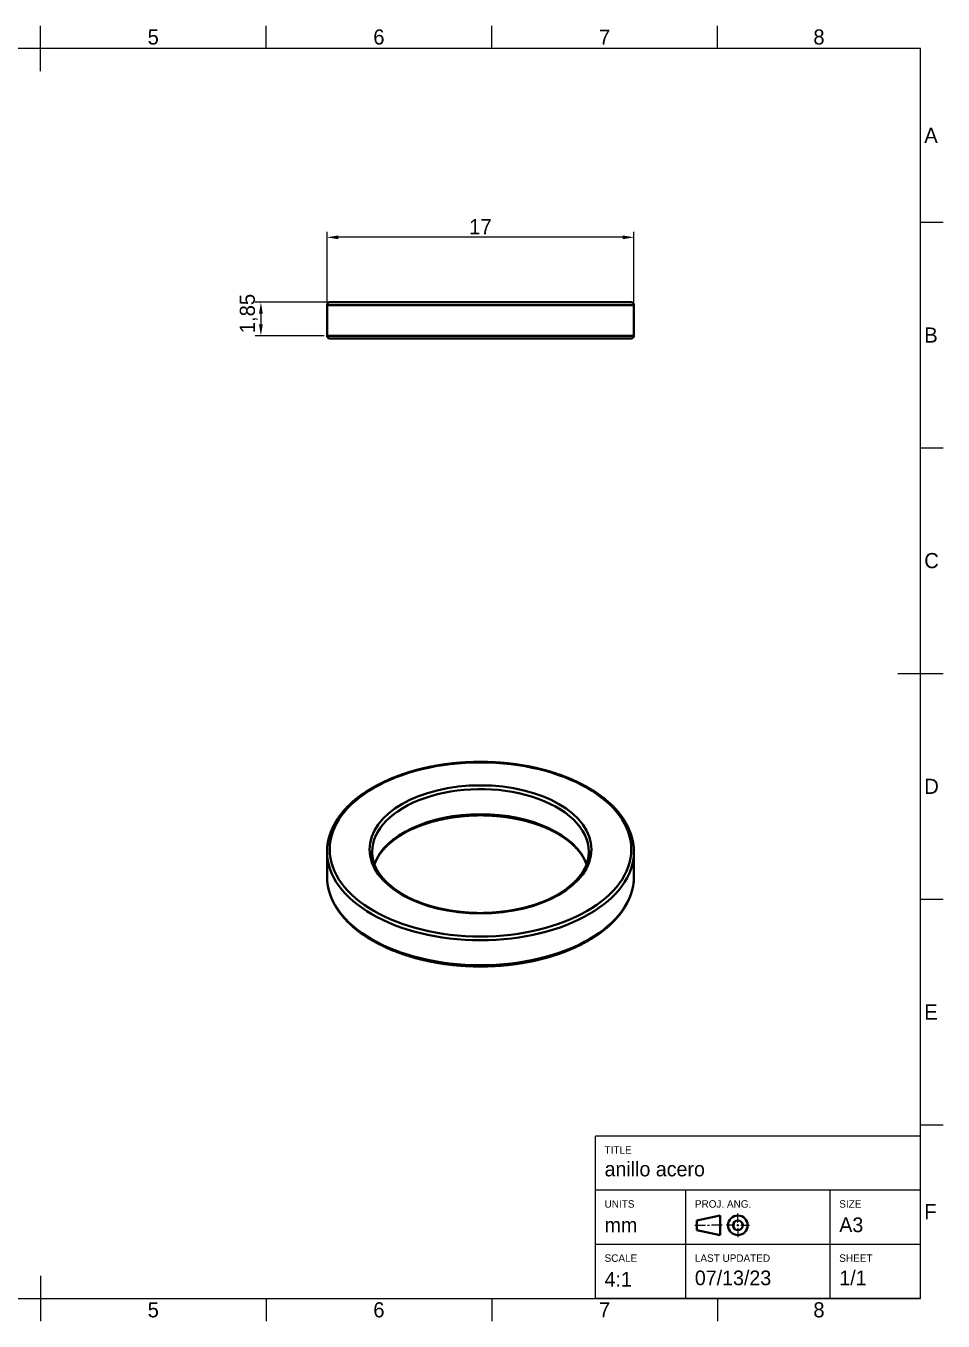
# Model space of a CAD drawing. Header units: millimetres. Extents: x 15 to 415, y 5 to 292.
# Drawn here: x 211.8 to 415, y 5 to 292 of the extents above; entities that cross this region are included whole.
import ezdxf

# ---------------------------------------------------------------- set-up
doc = ezdxf.new("R2010")
doc.units = ezdxf.units.MM
for name, color, linetype in [('Annotations', 7, 'Continuous'), ('Border', 7, 'Continuous'), ('Geometries', 7, 'Continuous')]:
    doc.layers.add(name, color=color, linetype=linetype)
doc.styles.add('Shapr0', font='txt', dxfattribs={"height": 3.3495})
doc.styles.add('Shapr1', font='txt', dxfattribs={"height": 3.3495})
doc.styles.add('Shapr3', font='txt', dxfattribs={"height": 3.3495})
doc.dimstyles.new('ISO-25', dxfattribs={"dimtxt": 2.5, "dimasz": 2.5, "dimexe": 1.25, "dimexo": 0.625, "dimtad": 1, "dimtxsty": 'Standard', "dimcen": 2.5, "dimadec": 0, "dimazin": 0, "dimtfac": 1, "dimtmove": 0, "dimatfit": 3, "dimfxl": 1, "dimarcsym": 0})

# ---------------------------------------------------------------- blocks, each defined once
blk = doc.blocks.new('*D2')
at = {"layer": 'Annotations', "color": 0, "linetype": 'Continuous', "lineweight": 15}
for p, q in [((278.5, 230.78), (278.5, 246.4)), ((344, 245.15), (281, 245.15)), ((346.5, 230.78), (346.5, 246.4))]:
    blk.add_line(p, q, dxfattribs=at)
at = {"layer": 'Annotations', "color": 0}
for points in [[(281, 245.57), (281, 244.73), (278.5, 245.15)], [(344, 244.73), (344, 245.57), (346.5, 245.15)]]:
    blk.add_solid(points, dxfattribs=at)
at = {"layer": 'Defpoints', "color": 0}
for p in [(278.5, 245.15), (278.5, 230.15), (346.5, 230.15)]:
    blk.add_point(p, dxfattribs=at)
at = {"layer": 'Annotations', "color": 0, "lineweight": 15, "insert": (312.5, 247.52), "char_height": 3.349, "attachment_point": 5, "style": 'Shapr3'}
blk.add_mtext('\\A1;17', dxfattribs=at)
blk = doc.blocks.new('*D3')
at = {"layer": 'Annotations', "color": 0, "linetype": 'Continuous', "lineweight": 15}
for p, q in [((278.48, 230.75), (262.6, 230.75)), ((263.85, 228.25), (263.85, 225.85)), ((277.88, 223.35), (262.6, 223.35))]:
    blk.add_line(p, q, dxfattribs=at)
at = {"layer": 'Annotations', "color": 0}
for points in [[(264.27, 228.25), (263.43, 228.25), (263.85, 230.75)], [(263.43, 225.85), (264.27, 225.85), (263.85, 223.35)]]:
    blk.add_solid(points, dxfattribs=at)
at = {"layer": 'Defpoints', "color": 0}
for p in [(279.1, 230.75), (263.85, 223.35), (278.5, 223.35)]:
    blk.add_point(p, dxfattribs=at)
at = {"layer": 'Annotations', "color": 0, "lineweight": 15, "insert": (261.16, 228.26), "char_height": 3.349, "attachment_point": 5, "rotation": 90, "style": 'Shapr3'}
blk.add_mtext('\\A1;1,85', dxfattribs=at)
blk = doc.blocks.new('*U6')
at = {"layer": 'Border', "linetype": 'Continuous', "lineweight": 15}
for p, q in [((410, 46), (338, 46)), ((338, 10), (338, 46)), ((410, 10), (410, 46)), ((410, 34), (338, 34)), ((358, 10), (358, 34)), ((390, 10), (390, 34)), ((369.53, 26.88), (369.53, 28.83)), ((360, 26.23), (362.38, 26.23)), ((362.82, 26.23), (363.25, 26.23)), ((366.07, 26.23), (363.68, 26.23)), ((368.88, 26.23), (366.93, 26.23)), ((369.32, 26.23), (369.75, 26.23)), ((369.53, 26.02), (369.53, 26.45)), ((370.18, 26.23), (372.13, 26.23)), ((369.53, 25.58), (369.53, 23.63)), ((410, 22), (338, 22)), ((410, 10), (338, 10))]:
    blk.add_line(p, q, dxfattribs=at)
at = {"layer": 'Border', "linetype": 'Continuous', "lineweight": 40}
for p, q in [((360.43, 27.32), (365.63, 28.4)), ((360.43, 27.32), (360.43, 25.15)), ((365.63, 28.4), (365.63, 24.07)), ((360.43, 25.15), (365.63, 24.07))]:
    blk.add_line(p, q, dxfattribs=at)
for radius in [2.17, 1.08]:
    blk.add_circle((369.53, 26.23), radius, dxfattribs=at)

msp = doc.modelspace()

# ---------------------------------------------------------------- linework, layer by layer
at = {"layer": 'Border', "linetype": 'Continuous', "lineweight": 15}
for p, q in [((215, 282), (215, 292)), ((265, 287), (265, 292)), ((315, 287), (315, 292)), ((365, 287), (365, 292)), ((410, 287), (20, 287)), ((410, 10), (410, 287)), ((410, 248.5), (415, 248.5)), ((410, 198.5), (415, 198.5)), ((405, 148.5), (415, 148.5)), ((410, 98.5), (415, 98.5)), ((410, 48.5), (415, 48.5)), ((215, 15), (215, 5)), ((20, 10), (410, 10)), ((265, 10), (265, 5)), ((315, 10), (315, 5)), ((365, 10), (365, 5))]:
    msp.add_line(p, q, dxfattribs=at)
at = {"layer": 'Geometries', "linetype": 'Continuous', "lineweight": 40}
for p, q in [((346.5, 230.15), (278.5, 230.15)), ((278.5, 223.35), (278.5, 230.15)), ((279.1, 230.75), (345.9, 230.75)), ((346.5, 223.35), (346.5, 230.15)), ((278.5, 223.35), (346.5, 223.35)), ((345.9, 222.75), (279.1, 222.75)), ((278.501, 109.199), (278.501, 109.209)), ((346.5, 109.065), (346.5, 109.081)), ((278.5, 109.026), (278.5, 103.474)), ((288.5, 108.973), (288.5, 109.014)), ((289.012, 106.25), (288.999, 106.285)), ((346.5, 103.474), (346.5, 109.026))]:
    msp.add_line(p, q, dxfattribs=at)
at = {"layer": 'Geometries', "linetype": 'Continuous', "lineweight": 40, "flags": 128}
for points in [[(328.444, 126.599), (328.371, 126.621), (328.232, 126.664), (328.093, 126.706), (327.954, 126.748), (327.814, 126.789), (327.674, 126.83), (327.533, 126.87), (327.393, 126.911), (327.251, 126.95), (327.11, 126.99), (326.968, 127.029), (326.826, 127.067), (326.684, 127.106), (326.541, 127.144), (326.398, 127.181), (326.255, 127.218), (326.112, 127.255), (325.968, 127.291), (325.824, 127.327), (325.679, 127.363), (325.535, 127.398), (325.39, 127.433), (325.245, 127.467), (325.099, 127.501), (324.953, 127.535), (324.808, 127.568), (324.661, 127.601), (324.515, 127.633), (324.368, 127.665), (324.221, 127.697), (324.074, 127.728), (323.926, 127.759), (323.779, 127.789), (323.631, 127.82), (323.482, 127.849), (323.334, 127.878), (323.185, 127.907), (323.037, 127.936), (322.887, 127.964), (322.738, 127.991), (322.589, 128.019), (322.439, 128.046), (322.289, 128.072), (322.139, 128.098), (321.988, 128.124), (321.838, 128.149), (321.687, 128.174), (321.536, 128.198), (321.385, 128.222), (321.234, 128.246), (321.082, 128.269), (320.93, 128.292), (320.779, 128.314), (320.626, 128.336), (320.474, 128.358), (320.322, 128.379), (320.169, 128.4), (320.017, 128.42), (319.864, 128.44), (319.711, 128.46), (319.558, 128.479), (319.404, 128.497), (319.251, 128.516), (319.097, 128.534), (318.943, 128.551), (318.79, 128.568), (318.635, 128.585), (318.481, 128.601), (318.327, 128.617), (318.173, 128.632), (318.018, 128.647), (317.864, 128.662), (317.709, 128.676), (317.554, 128.69), (317.399, 128.703), (317.244, 128.716), (317.089, 128.729), (316.934, 128.741), (316.778, 128.752), (316.623, 128.764), (316.467, 128.774), (316.312, 128.785), (316.156, 128.795), (316, 128.805), (315.844, 128.814), (315.688, 128.822), (315.532, 128.831), (315.376, 128.839), (315.22, 128.846), (315.064, 128.853), (314.908, 128.86), (314.752, 128.866), (314.595, 128.872), (314.439, 128.877), (314.283, 128.882), (314.126, 128.887), (313.97, 128.891), (313.813, 128.895), (313.657, 128.898), (313.5, 128.901), (313.344, 128.904), (313.187, 128.906), (313.03, 128.907), (312.874, 128.908), (312.717, 128.909), (312.56, 128.91), (312.404, 128.91), (312.247, 128.909), (312.091, 128.908), (311.934, 128.907), (311.777, 128.905), (311.621, 128.903), (311.464, 128.9), (311.308, 128.897), (311.151, 128.894), (310.995, 128.89), (310.838, 128.886), (310.682, 128.881), (310.525, 128.876), (310.369, 128.871), (310.213, 128.865), (310.056, 128.858), (309.9, 128.852), (309.744, 128.845), (309.588, 128.837), (309.432, 128.829), (309.276, 128.82), (309.12, 128.812), (308.964, 128.802), (308.809, 128.793), (308.653, 128.783), (308.497, 128.772), (308.342, 128.761), (308.186, 128.75), (308.031, 128.738), (307.876, 128.726), (307.721, 128.713), (307.566, 128.7), (307.411, 128.687), (307.256, 128.673), (307.101, 128.659), (306.947, 128.644), (306.792, 128.629), (306.638, 128.613), (306.484, 128.597), (306.329, 128.581), (306.175, 128.564), (306.022, 128.547), (305.868, 128.53), (305.714, 128.512), (305.561, 128.493), (305.408, 128.474), (305.254, 128.455), (305.101, 128.436), (304.949, 128.416), (304.796, 128.395), (304.643, 128.374), (304.491, 128.353), (304.339, 128.331), (304.187, 128.309), (304.035, 128.287), (303.883, 128.264), (303.732, 128.241), (303.581, 128.217), (303.43, 128.193), (303.279, 128.168), (303.128, 128.143), (302.977, 128.118), (302.827, 128.092), (302.677, 128.066), (302.527, 128.039), (302.377, 128.013), (302.228, 127.985), (302.079, 127.957), (301.93, 127.929), (301.781, 127.901), (301.632, 127.872), (301.484, 127.842), (301.336, 127.813), (301.188, 127.783), (301.04, 127.752), (300.893, 127.721), (300.745, 127.69), (300.599, 127.658), (300.452, 127.626), (300.305, 127.593), (300.159, 127.56), (300.013, 127.527), (299.868, 127.493), (299.722, 127.459), (299.577, 127.425), (299.432, 127.39), (299.288, 127.355), (299.143, 127.319), (298.999, 127.283), (298.856, 127.247), (298.712, 127.21), (298.569, 127.173), (298.426, 127.135), (298.284, 127.097), (298.141, 127.059), (297.999, 127.02), (297.858, 126.981), (297.716, 126.941), (297.575, 126.901), (297.435, 126.861), (297.294, 126.821), (297.154, 126.78), (297.014, 126.738), (296.875, 126.696), (296.736, 126.654), (296.597, 126.612), (296.459, 126.569), (296.321, 126.526), (296.183, 126.482), (296.045, 126.438), (295.908, 126.394), (295.772, 126.349), (295.635, 126.304), (295.499, 126.258), (295.364, 126.212), (295.228, 126.166), (295.093, 126.119), (294.959, 126.072), (294.825, 126.025), (294.691, 125.977), (294.557, 125.929), (294.424, 125.881), (294.292, 125.832), (294.159, 125.783), (294.027, 125.734), (293.896, 125.684), (293.765, 125.634), (293.634, 125.583), (293.504, 125.532), (293.374, 125.481), (293.244, 125.429), (293.115, 125.377), (292.986, 125.325), (292.858, 125.272), (292.73, 125.219), (292.603, 125.166), (292.475, 125.112), (292.349, 125.058), (292.223, 125.004), (292.097, 124.949), (291.971, 124.894), (291.847, 124.839), (291.722, 124.783), (291.598, 124.727), (291.474, 124.67), (291.351, 124.614), (291.228, 124.557), (291.106, 124.499), (290.984, 124.441), (290.863, 124.383), (290.742, 124.325), (290.622, 124.266), (290.502, 124.207), (290.382, 124.148), (290.263, 124.088), (290.144, 124.028), (290.026, 123.967), (289.909, 123.907), (289.792, 123.846), (289.675, 123.784), (289.559, 123.723), (289.443, 123.661), (289.328, 123.598), (289.213, 123.536), (289.099, 123.473), (288.985, 123.41), (288.872, 123.346), (288.759, 123.282), (288.647, 123.218), (288.535, 123.154), (288.424, 123.089), (288.313, 123.024), (288.203, 122.958), (288.093, 122.893), (287.984, 122.827), (287.875, 122.76), (287.767, 122.694), (287.659, 122.627), (287.552, 122.56), (287.446, 122.492), (287.34, 122.424), (287.234, 122.356), (287.129, 122.288), (287.025, 122.219), (286.921, 122.15), (286.818, 122.081), (286.715, 122.012), (286.612, 121.942), (286.511, 121.872), (286.41, 121.802), (286.309, 121.731), (286.209, 121.66), (286.109, 121.589), (286.011, 121.517), (285.912, 121.446), (285.814, 121.374), (285.717, 121.301), (285.621, 121.229), (285.524, 121.156), (285.429, 121.083), (285.334, 121.01), (285.24, 120.936), (285.146, 120.862), (285.053, 120.788), (284.96, 120.714), (284.868, 120.639), (284.777, 120.564), (284.686, 120.489), (284.595, 120.414), (284.506, 120.338), (284.417, 120.262), (284.328, 120.186), (284.24, 120.11), (284.153, 120.033), (284.067, 119.956), (283.98, 119.879), (283.895, 119.802), (283.81, 119.724), (283.726, 119.647), (283.642, 119.569), (283.559, 119.49), (283.477, 119.412), (283.395, 119.333), (283.314, 119.254), (283.234, 119.175), (283.154, 119.095), (283.075, 119.016), (282.996, 118.936), (282.918, 118.856), (282.841, 118.776), (282.764, 118.695), (282.688, 118.614), (282.613, 118.534), (282.538, 118.452), (282.464, 118.371), (282.39, 118.29), (282.317, 118.208), (282.245, 118.126), (282.173, 118.044), (282.103, 117.961), (282.032, 117.879), (281.963, 117.796), (281.894, 117.713), (281.825, 117.63), (281.758, 117.547), (281.691, 117.463), (281.625, 117.38), (281.559, 117.296), (281.494, 117.212), (281.43, 117.128), (281.366, 117.043), (281.303, 116.959), (281.241, 116.874), (281.179, 116.789), (281.118, 116.704), (281.058, 116.619), (280.998, 116.533), (280.939, 116.448), (280.881, 116.362), (280.824, 116.276), (280.767, 116.19), (280.71, 116.104), (280.655, 116.017), (280.6, 115.931), (280.546, 115.844), (280.493, 115.758), (280.44, 115.671), (280.388, 115.584), (280.336, 115.496), (280.286, 115.409), (280.236, 115.321), (280.186, 115.234), (280.138, 115.146), (280.09, 115.058), (280.043, 114.97), (279.996, 114.882), (279.95, 114.794), (279.905, 114.705), (279.861, 114.617), (279.817, 114.528), (279.774, 114.439), (279.732, 114.351), (279.69, 114.262), (279.649, 114.173), (279.609, 114.083), (279.57, 113.994), (279.531, 113.905), (279.493, 113.815), (279.455, 113.726), (279.419, 113.636), (279.383, 113.546), (279.348, 113.456), (279.313, 113.366), (279.279, 113.276), (279.246, 113.186), (279.214, 113.096), (279.182, 113.006), (279.151, 112.915), (279.121, 112.825), (279.091, 112.734), (279.063, 112.644), (279.034, 112.553), (279.007, 112.462), (278.98, 112.371), (278.955, 112.28), (278.929, 112.189), (278.905, 112.098), (278.881, 112.007), (278.858, 111.916), (278.836, 111.825), (278.814, 111.734), (278.793, 111.642), (278.773, 111.551), (278.753, 111.46), (278.735, 111.368), (278.717, 111.277), (278.699, 111.185), (278.683, 111.094), (278.667, 111.002), (278.652, 110.91), (278.637, 110.819), (278.624, 110.727), (278.611, 110.635), (278.598, 110.543), (278.587, 110.451), (278.576, 110.36), (278.566, 110.268), (278.556, 110.176), (278.548, 110.084), (278.54, 109.992), (278.533, 109.9), (278.526, 109.808), (278.52, 109.716), (278.515, 109.624), (278.511, 109.532), (278.507, 109.44), (278.504, 109.348), (278.502, 109.256), (278.501, 109.209)], [(346.5, 109.081), (346.499, 109.139), (346.498, 109.231), (346.496, 109.323), (346.494, 109.415), (346.49, 109.507), (346.486, 109.6), (346.481, 109.691), (346.476, 109.783), (346.469, 109.875), (346.462, 109.967), (346.454, 110.059), (346.446, 110.151), (346.437, 110.243), (346.427, 110.335), (346.416, 110.427), (346.405, 110.519), (346.393, 110.61), (346.38, 110.702), (346.367, 110.794), (346.352, 110.886), (346.337, 110.977), (346.322, 111.069), (346.305, 111.16), (346.288, 111.252), (346.27, 111.343), (346.252, 111.435), (346.233, 111.526), (346.213, 111.618), (346.192, 111.709), (346.17, 111.8), (346.148, 111.891), (346.125, 111.982), (346.102, 112.073), (346.078, 112.164), (346.052, 112.255), (346.027, 112.346), (346, 112.437), (345.973, 112.528), (345.945, 112.618), (345.917, 112.709), (345.887, 112.8), (345.857, 112.89), (345.827, 112.98), (345.795, 113.071), (345.763, 113.161), (345.73, 113.251), (345.697, 113.341), (345.662, 113.431), (345.627, 113.521), (345.591, 113.611), (345.555, 113.7), (345.518, 113.79), (345.48, 113.879), (345.442, 113.969), (345.402, 114.058), (345.362, 114.147), (345.322, 114.236), (345.28, 114.325), (345.238, 114.414), (345.195, 114.503), (345.152, 114.591), (345.108, 114.68), (345.063, 114.768), (345.017, 114.856), (344.971, 114.945), (344.924, 115.033), (344.876, 115.12), (344.828, 115.208), (344.779, 115.296), (344.729, 115.383), (344.679, 115.471), (344.627, 115.558), (344.576, 115.645), (344.523, 115.732), (344.47, 115.819), (344.416, 115.905), (344.361, 115.992), (344.306, 116.078), (344.25, 116.164), (344.193, 116.251), (344.136, 116.336), (344.078, 116.422), (344.019, 116.508), (343.96, 116.593), (343.9, 116.678), (343.839, 116.764), (343.778, 116.848), (343.716, 116.933), (343.653, 117.018), (343.59, 117.102), (343.525, 117.186), (343.461, 117.27), (343.395, 117.354), (343.329, 117.438), (343.263, 117.522), (343.195, 117.605), (343.127, 117.688), (343.058, 117.771), (342.989, 117.854), (342.919, 117.936), (342.848, 118.019), (342.777, 118.101), (342.705, 118.183), (342.632, 118.265), (342.559, 118.346), (342.485, 118.428), (342.41, 118.509), (342.335, 118.59), (342.259, 118.67), (342.183, 118.751), (342.106, 118.831), (342.028, 118.911), (341.95, 118.991), (341.871, 119.071), (341.791, 119.15), (341.711, 119.23), (341.63, 119.309), (341.548, 119.387), (341.466, 119.466), (341.383, 119.544), (341.3, 119.622), (341.216, 119.7), (341.131, 119.778), (341.046, 119.855), (340.96, 119.932), (340.874, 120.009), (340.787, 120.086), (340.699, 120.162), (340.611, 120.239), (340.522, 120.315), (340.433, 120.39), (340.343, 120.466), (340.252, 120.541), (340.161, 120.616), (340.069, 120.691), (339.976, 120.765), (339.883, 120.839), (339.79, 120.913), (339.696, 120.987), (339.601, 121.06), (339.506, 121.133), (339.41, 121.206), (339.313, 121.279), (339.216, 121.351), (339.119, 121.423), (339.02, 121.495), (338.922, 121.567), (338.822, 121.638), (338.722, 121.709), (338.622, 121.779), (338.521, 121.85), (338.42, 121.92), (338.317, 121.99), (338.215, 122.059), (338.112, 122.129), (338.008, 122.198), (337.904, 122.266), (337.799, 122.335), (337.694, 122.403), (337.588, 122.471), (337.481, 122.538), (337.374, 122.606), (337.267, 122.673), (337.159, 122.739), (337.05, 122.806), (336.941, 122.872), (336.832, 122.938), (336.722, 123.003), (336.611, 123.068), (336.5, 123.133), (336.389, 123.198), (336.277, 123.262), (336.164, 123.326), (336.051, 123.39), (335.937, 123.453), (335.823, 123.516), (335.709, 123.579), (335.594, 123.641), (335.478, 123.703), (335.362, 123.765), (335.245, 123.826), (335.128, 123.887), (335.011, 123.948), (334.893, 124.009), (334.774, 124.069), (334.656, 124.129), (334.536, 124.188), (334.416, 124.247), (334.296, 124.306), (334.175, 124.365), (334.054, 124.423), (333.932, 124.481), (333.81, 124.538), (333.688, 124.596), (333.565, 124.653), (333.441, 124.709), (333.317, 124.765), (333.193, 124.821), (333.068, 124.877), (332.943, 124.932), (332.817, 124.987), (332.691, 125.041), (332.565, 125.095), (332.438, 125.149), (332.31, 125.203), (332.183, 125.256), (332.054, 125.308), (331.926, 125.361), (331.797, 125.413), (331.667, 125.465), (331.538, 125.516), (331.407, 125.567), (331.277, 125.618), (331.146, 125.668), (331.014, 125.718), (330.882, 125.768), (330.75, 125.817), (330.618, 125.866), (330.485, 125.914), (330.351, 125.962), (330.218, 126.01), (330.084, 126.058), (329.949, 126.105), (329.814, 126.151), (329.679, 126.198), (329.544, 126.244), (329.408, 126.289), (329.272, 126.335), (329.135, 126.379), (328.998, 126.424), (328.861, 126.468), (328.723, 126.512), (328.585, 126.555), (328.444, 126.599)], [(289.012, 106.25), (289.018, 106.265), (289.045, 106.338), (289.073, 106.41), (289.102, 106.482), (289.131, 106.554), (289.162, 106.626), (289.193, 106.697), (289.224, 106.769), (289.256, 106.84), (289.289, 106.912), (289.323, 106.983), (289.357, 107.055), (289.392, 107.126), (289.428, 107.197), (289.464, 107.268), (289.501, 107.338), (289.539, 107.409), (289.577, 107.48), (289.616, 107.55), (289.656, 107.62), (289.697, 107.69), (289.738, 107.76), (289.779, 107.83), (289.822, 107.9), (289.865, 107.97), (289.909, 108.039), (289.953, 108.109), (289.998, 108.178), (290.044, 108.247), (290.09, 108.316), (290.137, 108.385), (290.185, 108.454), (290.234, 108.522), (290.283, 108.591), (290.332, 108.659), (290.383, 108.727), (290.434, 108.795), (290.485, 108.863), (290.538, 108.931), (290.591, 108.998), (290.644, 109.065), (290.699, 109.133), (290.753, 109.2), (290.809, 109.266), (290.865, 109.333), (290.922, 109.4), (290.98, 109.466), (291.038, 109.532), (291.096, 109.598), (291.156, 109.664), (291.216, 109.73), (291.276, 109.795), (291.338, 109.861), (291.4, 109.926), (291.462, 109.991), (291.525, 110.055), (291.589, 110.12), (291.653, 110.184), (291.718, 110.249), (291.784, 110.313), (291.85, 110.376), (291.917, 110.44), (291.985, 110.503), (292.053, 110.567), (292.122, 110.63), (292.191, 110.692), (292.261, 110.755), (292.331, 110.817), (292.402, 110.88), (292.474, 110.942), (292.547, 111.003), (292.619, 111.065), (292.693, 111.126), (292.767, 111.187), (292.842, 111.248), (292.917, 111.309), (292.993, 111.369), (293.069, 111.43), (293.146, 111.49), (293.224, 111.549), (293.302, 111.609), (293.381, 111.668), (293.46, 111.727), (293.54, 111.786), (293.621, 111.845), (293.702, 111.903), (293.784, 111.961), (293.866, 112.019), (293.949, 112.077), (294.032, 112.134), (294.116, 112.191), (294.2, 112.248), (294.285, 112.305), (294.371, 112.361), (294.457, 112.417), (294.543, 112.473), (294.63, 112.528), (294.718, 112.584), (294.806, 112.639), (294.895, 112.694), (294.984, 112.748), (295.074, 112.802), (295.165, 112.856), (295.255, 112.91), (295.347, 112.963), (295.439, 113.017), (295.531, 113.069), (295.624, 113.122), (295.718, 113.174), (295.812, 113.226), (295.906, 113.278), (296.001, 113.33), (296.096, 113.381), (296.192, 113.432), (296.289, 113.482), (296.386, 113.532), (296.483, 113.582), (296.581, 113.632), (296.68, 113.681), (296.778, 113.731), (296.878, 113.779), (296.978, 113.828), (297.078, 113.876), (297.179, 113.924), (297.28, 113.971), (297.382, 114.019), (297.484, 114.066), (297.586, 114.112), (297.69, 114.159), (297.793, 114.204), (297.897, 114.25), (298.001, 114.296), (298.106, 114.341), (298.212, 114.385), (298.317, 114.43), (298.423, 114.474), (298.53, 114.517), (298.637, 114.561), (298.744, 114.604), (298.852, 114.647), (298.96, 114.689), (299.069, 114.731), (299.178, 114.773), (299.288, 114.814), (299.398, 114.855), (299.508, 114.896), (299.619, 114.936), (299.73, 114.976), (299.841, 115.016), (299.953, 115.056), (300.065, 115.095), (300.178, 115.133), (300.291, 115.172), (300.404, 115.209), (300.518, 115.247), (300.632, 115.284), (300.746, 115.321), (300.861, 115.358), (300.976, 115.394), (301.092, 115.43), (301.208, 115.465), (301.324, 115.5), (301.44, 115.535), (301.557, 115.57), (301.674, 115.604), (301.792, 115.637), (301.91, 115.67), (302.028, 115.703), (302.146, 115.736), (302.265, 115.768), (302.384, 115.8), (302.504, 115.831), (302.624, 115.863), (302.744, 115.893), (302.864, 115.924), (302.985, 115.954), (303.105, 115.983), (303.227, 116.012), (303.348, 116.041), (303.47, 116.07), (303.592, 116.098), (303.714, 116.125), (303.837, 116.153), (303.96, 116.18), (304.083, 116.206), (304.206, 116.232), (304.33, 116.258), (304.454, 116.283), (304.578, 116.308), (304.702, 116.333), (304.827, 116.357), (304.951, 116.381), (305.077, 116.405), (305.202, 116.428), (305.327, 116.45), (305.453, 116.472), (305.579, 116.494), (305.705, 116.516), (305.831, 116.537), (305.958, 116.558), (306.085, 116.578), (306.212, 116.598), (306.339, 116.617), (306.466, 116.636), (306.594, 116.655), (306.721, 116.673), (306.849, 116.691), (306.977, 116.709), (307.105, 116.726), (307.234, 116.743), (307.362, 116.759), (307.491, 116.775), (307.62, 116.79), (307.749, 116.805), (307.878, 116.82), (308.007, 116.834), (308.137, 116.848), (308.266, 116.862), (308.396, 116.875), (308.526, 116.887), (308.656, 116.9), (308.786, 116.912), (308.916, 116.923), (309.046, 116.934), (309.176, 116.945), (309.307, 116.955), (309.438, 116.965), (309.568, 116.974), (309.699, 116.983), (309.83, 116.992), (309.961, 117), (310.092, 117.008), (310.223, 117.015), (310.354, 117.022), (310.485, 117.028), (310.616, 117.034), (310.748, 117.04), (310.879, 117.045), (311.01, 117.05), (311.142, 117.055), (311.273, 117.059), (311.405, 117.062), (311.537, 117.066), (311.668, 117.068), (311.8, 117.071), (311.931, 117.073), (312.063, 117.074), (312.195, 117.076), (312.326, 117.076), (312.458, 117.077), (312.59, 117.077), (312.722, 117.076), (312.853, 117.075), (312.985, 117.074), (313.117, 117.072), (313.248, 117.07), (313.38, 117.068), (313.512, 117.065), (313.643, 117.061), (313.775, 117.057), (313.906, 117.053), (314.038, 117.049), (314.169, 117.044), (314.3, 117.038), (314.432, 117.032), (314.563, 117.026), (314.694, 117.019), (314.825, 117.012), (314.956, 117.005), (315.087, 116.997), (315.218, 116.989), (315.349, 116.98), (315.48, 116.971), (315.61, 116.961), (315.741, 116.951), (315.871, 116.941), (316.001, 116.93), (316.132, 116.919), (316.262, 116.907), (316.392, 116.895), (316.522, 116.883), (316.651, 116.87), (316.781, 116.857), (316.911, 116.843), (317.04, 116.829), (317.169, 116.815), (317.298, 116.8), (317.427, 116.785), (317.556, 116.769), (317.685, 116.753), (317.813, 116.737), (317.941, 116.72), (318.07, 116.702), (318.198, 116.685), (318.325, 116.667), (318.453, 116.648), (318.58, 116.629), (318.708, 116.61), (318.835, 116.591), (318.962, 116.571), (319.088, 116.55), (319.215, 116.529), (319.341, 116.508), (319.467, 116.486), (319.593, 116.464), (319.719, 116.442), (319.844, 116.419), (319.969, 116.396), (320.094, 116.372), (320.219, 116.348), (320.343, 116.324), (320.468, 116.299), (320.592, 116.274), (320.715, 116.249), (320.839, 116.223), (320.962, 116.196), (321.085, 116.17), (321.208, 116.143), (321.331, 116.115), (321.453, 116.087), (321.575, 116.059), (321.696, 116.031), (321.818, 116.002), (321.939, 115.972), (322.06, 115.943), (322.18, 115.913), (322.3, 115.882), (322.42, 115.851), (322.54, 115.82), (322.659, 115.788), (322.778, 115.756), (322.897, 115.724), (323.015, 115.691), (323.133, 115.658), (323.251, 115.625), (323.369, 115.591), (323.486, 115.557), (323.602, 115.522), (323.719, 115.488), (323.835, 115.452), (323.936, 115.421)], [(323.936, 115.421), (323.996, 115.403), (324.112, 115.366), (324.226, 115.33), (324.341, 115.293), (324.455, 115.256), (324.569, 115.218), (324.682, 115.181), (324.795, 115.142), (324.908, 115.104), (325.02, 115.065), (325.132, 115.026), (325.244, 114.986), (325.355, 114.946), (325.466, 114.906), (325.576, 114.865), (325.686, 114.824), (325.796, 114.783), (325.905, 114.741), (326.014, 114.699), (326.122, 114.657), (326.23, 114.614), (326.338, 114.571), (326.445, 114.528), (326.551, 114.484), (326.658, 114.44), (326.763, 114.396), (326.869, 114.351), (326.974, 114.306), (327.078, 114.261), (327.182, 114.215), (327.286, 114.169), (327.389, 114.123), (327.492, 114.077), (327.594, 114.03), (327.696, 113.983), (327.797, 113.935), (327.898, 113.887), (327.999, 113.839), (328.098, 113.791), (328.198, 113.742), (328.297, 113.693), (328.395, 113.644), (328.493, 113.594), (328.591, 113.544), (328.688, 113.494), (328.785, 113.444), (328.881, 113.393), (328.976, 113.342), (329.071, 113.29), (329.166, 113.239), (329.26, 113.187), (329.354, 113.134), (329.447, 113.082), (329.539, 113.029), (329.631, 112.976), (329.723, 112.923), (329.814, 112.869), (329.904, 112.815), (329.994, 112.761), (330.084, 112.707), (330.173, 112.652), (330.261, 112.597), (330.349, 112.542), (330.436, 112.486), (330.523, 112.43), (330.609, 112.374), (330.695, 112.318), (330.78, 112.262), (330.864, 112.205), (330.948, 112.148), (331.032, 112.09), (331.114, 112.033), (331.197, 111.975), (331.279, 111.917), (331.36, 111.859), (331.44, 111.8), (331.52, 111.741), (331.6, 111.682), (331.679, 111.623), (331.757, 111.564), (331.835, 111.504), (331.912, 111.444), (331.989, 111.384), (332.065, 111.324), (332.14, 111.263), (332.215, 111.202), (332.289, 111.141), (332.363, 111.08), (332.436, 111.018), (332.508, 110.957), (332.58, 110.895), (332.651, 110.833), (332.722, 110.77), (332.792, 110.708), (332.862, 110.645), (332.93, 110.582), (332.999, 110.519), (333.066, 110.456), (333.133, 110.392), (333.2, 110.328), (333.265, 110.264), (333.331, 110.2), (333.395, 110.136), (333.459, 110.071), (333.522, 110.007), (333.585, 109.942), (333.647, 109.877), (333.708, 109.812), (333.769, 109.746), (333.829, 109.68), (333.889, 109.615), (333.948, 109.549), (334.006, 109.483), (334.064, 109.416), (334.121, 109.35), (334.177, 109.283), (334.233, 109.217), (334.288, 109.15), (334.342, 109.082), (334.396, 109.015), (334.449, 108.948), (334.501, 108.88), (334.553, 108.812), (334.604, 108.745), (334.655, 108.677), (334.705, 108.608), (334.754, 108.54), (334.802, 108.472), (334.85, 108.403), (334.897, 108.334), (334.944, 108.265), (334.99, 108.196), (335.035, 108.127), (335.08, 108.058), (335.124, 107.988), (335.167, 107.919), (335.209, 107.849), (335.251, 107.779), (335.292, 107.709), (335.333, 107.639), (335.373, 107.569), (335.412, 107.499), (335.451, 107.428), (335.489, 107.358), (335.526, 107.287), (335.562, 107.216), (335.598, 107.145), (335.633, 107.074), (335.668, 107.003), (335.701, 106.932), (335.735, 106.86), (335.767, 106.789), (335.799, 106.717), (335.83, 106.646), (335.86, 106.574), (335.89, 106.502), (335.919, 106.43), (335.947, 106.358), (335.975, 106.286), (335.988, 106.25)], [(278.501, 109.199), (278.501, 109.164), (278.5, 109.072), (278.5, 109.046)], [(346.5, 109.046), (346.5, 109.047), (346.5, 109.065)], [(288.507, 108.712), (288.506, 108.73), (288.503, 108.804), (288.501, 108.878), (288.5, 108.952), (288.5, 108.973)], [(288.999, 106.285), (288.991, 106.308), (288.965, 106.38), (288.939, 106.453), (288.915, 106.525), (288.891, 106.598), (288.868, 106.671), (288.845, 106.743), (288.823, 106.816), (288.802, 106.889), (288.782, 106.962), (288.762, 107.035), (288.743, 107.108), (288.725, 107.181), (288.707, 107.255), (288.69, 107.328), (288.674, 107.401), (288.659, 107.475), (288.644, 107.548), (288.63, 107.622), (288.617, 107.695), (288.604, 107.769), (288.592, 107.843), (288.581, 107.916), (288.571, 107.99), (288.561, 108.064), (288.552, 108.138), (288.544, 108.212), (288.536, 108.286), (288.529, 108.36), (288.523, 108.433), (288.518, 108.507), (288.513, 108.581), (288.509, 108.655), (288.507, 108.712)], [(335.988, 106.25), (335.963, 106.184), (335.935, 106.112), (335.907, 106.04), (335.878, 105.968), (335.848, 105.896), (335.817, 105.824), (335.786, 105.753), (335.753, 105.681), (335.721, 105.61), (335.687, 105.538), (335.653, 105.467), (335.618, 105.396), (335.583, 105.325), (335.547, 105.254), (335.51, 105.183), (335.472, 105.112), (335.434, 105.042), (335.395, 104.971), (335.356, 104.901), (335.316, 104.831), (335.275, 104.761), (335.233, 104.691), (335.191, 104.621), (335.148, 104.551), (335.105, 104.482), (335.06, 104.412), (335.015, 104.343), (334.97, 104.274), (334.924, 104.205), (334.877, 104.136), (334.829, 104.067), (334.781, 103.998), (334.732, 103.93), (334.683, 103.862), (334.633, 103.793), (334.582, 103.725), (334.53, 103.658), (334.478, 103.59), (334.425, 103.522), (334.372, 103.455), (334.318, 103.388), (334.263, 103.321), (334.208, 103.254), (334.152, 103.187), (334.095, 103.12), (334.038, 103.054), (333.98, 102.988), (333.921, 102.922), (333.862, 102.856), (333.802, 102.79), (333.742, 102.724), (333.681, 102.659), (333.619, 102.594), (333.557, 102.529), (333.494, 102.464), (333.43, 102.399), (333.366, 102.335), (333.301, 102.271), (333.236, 102.207), (333.17, 102.143), (333.103, 102.079), (333.036, 102.016), (332.968, 101.952), (332.899, 101.889), (332.83, 101.826), (332.76, 101.764), (332.69, 101.701), (332.619, 101.639), (332.548, 101.577), (332.475, 101.515), (332.403, 101.454), (332.329, 101.392), (332.255, 101.331), (332.181, 101.27), (332.106, 101.209), (332.03, 101.149), (331.954, 101.089), (331.877, 101.028), (331.799, 100.969), (331.721, 100.909), (331.643, 100.85), (331.564, 100.791), (331.484, 100.732), (331.403, 100.673), (331.323, 100.615), (331.241, 100.556), (331.159, 100.498), (331.077, 100.441), (330.993, 100.383), (330.91, 100.326), (330.825, 100.269), (330.741, 100.212), (330.655, 100.156), (330.569, 100.1), (330.483, 100.044), (330.396, 99.988), (330.308, 99.933), (330.22, 99.878), (330.132, 99.823), (330.043, 99.768), (329.953, 99.714), (329.863, 99.66), (329.772, 99.606), (329.681, 99.553), (329.589, 99.499), (329.497, 99.446), (329.404, 99.394), (329.311, 99.341), (329.217, 99.289), (329.123, 99.238), (329.028, 99.186), (328.932, 99.135), (328.837, 99.084), (328.74, 99.033), (328.643, 98.983), (328.546, 98.933), (328.448, 98.883), (328.35, 98.833), (328.251, 98.784), (328.152, 98.735), (328.052, 98.687), (327.952, 98.639), (327.852, 98.591), (327.751, 98.543), (327.649, 98.496), (327.547, 98.449), (327.445, 98.402), (327.342, 98.355), (327.238, 98.309), (327.134, 98.264), (327.03, 98.218), (326.925, 98.173), (326.82, 98.128), (326.715, 98.084), (326.609, 98.04), (326.502, 97.996), (326.395, 97.952), (326.288, 97.909), (326.18, 97.866), (326.072, 97.824), (325.964, 97.782), (325.855, 97.74), (325.745, 97.698), (325.636, 97.657), (325.525, 97.616), (325.415, 97.576), (325.304, 97.536), (325.193, 97.496), (325.081, 97.456), (324.969, 97.417), (324.856, 97.378), (324.743, 97.34), (324.63, 97.302), (324.517, 97.264), (324.403, 97.227), (324.288, 97.19), (324.174, 97.153), (324.059, 97.117), (323.943, 97.081), (323.827, 97.045), (323.711, 97.01), (323.595, 96.975), (323.478, 96.941), (323.361, 96.907), (323.244, 96.873), (323.126, 96.84), (323.008, 96.806), (322.889, 96.774), (322.771, 96.741), (322.652, 96.71), (322.532, 96.678), (322.413, 96.647), (322.293, 96.616), (322.172, 96.586), (322.052, 96.555), (321.931, 96.526), (321.81, 96.496), (321.689, 96.468), (321.567, 96.439), (321.445, 96.411), (321.323, 96.383), (321.2, 96.356), (321.077, 96.329), (320.954, 96.302), (320.831, 96.276), (320.708, 96.25), (320.584, 96.224), (320.46, 96.199), (320.336, 96.174), (320.211, 96.15), (320.086, 96.126), (319.961, 96.103), (319.836, 96.079), (319.711, 96.057), (319.585, 96.034), (319.459, 96.012), (319.333, 95.991), (319.207, 95.969), (319.08, 95.949), (318.954, 95.928), (318.827, 95.908), (318.7, 95.889), (318.572, 95.869), (318.445, 95.85), (318.317, 95.832), (318.189, 95.814), (318.061, 95.796), (317.933, 95.779), (317.805, 95.762), (317.676, 95.746), (317.548, 95.73), (317.419, 95.714), (317.29, 95.699), (317.161, 95.684), (317.032, 95.67), (316.902, 95.656), (316.773, 95.642), (316.643, 95.629), (316.513, 95.616), (316.384, 95.604), (316.254, 95.592), (316.123, 95.58), (315.993, 95.569), (315.863, 95.559), (315.732, 95.548), (315.602, 95.538), (315.471, 95.529), (315.341, 95.52), (315.21, 95.511), (315.079, 95.503), (314.948, 95.495), (314.817, 95.487), (314.686, 95.48), (314.555, 95.474), (314.423, 95.467), (314.292, 95.462), (314.161, 95.456), (314.029, 95.451), (313.898, 95.447), (313.766, 95.442), (313.635, 95.439), (313.503, 95.435), (313.372, 95.432), (313.24, 95.43), (313.108, 95.428), (312.977, 95.426), (312.845, 95.425), (312.713, 95.424), (312.582, 95.423), (312.45, 95.423), (312.318, 95.424), (312.186, 95.424), (312.055, 95.426), (311.923, 95.427), (311.791, 95.429), (311.66, 95.432), (311.528, 95.435), (311.397, 95.438), (311.265, 95.441), (311.134, 95.446), (311.002, 95.45), (310.871, 95.455), (310.739, 95.46), (310.608, 95.466), (310.477, 95.472), (310.346, 95.479), (310.214, 95.486), (310.083, 95.493), (309.952, 95.501), (309.821, 95.509), (309.691, 95.518), (309.56, 95.527), (309.429, 95.536), (309.299, 95.546), (309.168, 95.556), (309.038, 95.567), (308.908, 95.578), (308.777, 95.589), (308.647, 95.601), (308.518, 95.613), (308.388, 95.626), (308.258, 95.639), (308.129, 95.653), (307.999, 95.667), (307.87, 95.681), (307.741, 95.696), (307.612, 95.711), (307.483, 95.726), (307.354, 95.742), (307.226, 95.758), (307.097, 95.775), (306.969, 95.792), (306.841, 95.81), (306.713, 95.828), (306.586, 95.846), (306.458, 95.865), (306.331, 95.884), (306.204, 95.903), (306.077, 95.923), (305.95, 95.944), (305.823, 95.964), (305.697, 95.986), (305.571, 96.007), (305.445, 96.029), (305.319, 96.051), (305.194, 96.074), (305.069, 96.097), (304.944, 96.12), (304.819, 96.144), (304.694, 96.169), (304.57, 96.193), (304.446, 96.218), (304.322, 96.244), (304.198, 96.269), (304.075, 96.296), (303.952, 96.322), (303.829, 96.349), (303.706, 96.376), (303.584, 96.404), (303.462, 96.432), (303.34, 96.461), (303.219, 96.49), (303.098, 96.519), (302.977, 96.548), (302.856, 96.578), (302.736, 96.609), (302.616, 96.639), (302.496, 96.671), (302.377, 96.702), (302.258, 96.734), (302.139, 96.766), (302.02, 96.799), (301.902, 96.832), (301.784, 96.865), (301.667, 96.899), (301.55, 96.933), (301.433, 96.967), (301.316, 97.002), (301.2, 97.037), (301.084, 97.072), (300.969, 97.108), (300.854, 97.145), (300.739, 97.181), (300.624, 97.218), (300.51, 97.255), (300.397, 97.293), (300.283, 97.331), (300.17, 97.369), (300.058, 97.408), (299.946, 97.447), (299.834, 97.486), (299.722, 97.526), (299.611, 97.566), (299.501, 97.607), (299.391, 97.647), (299.281, 97.688), (299.171, 97.73), (299.062, 97.772), (298.954, 97.814), (298.845, 97.856), (298.737, 97.899), (298.63, 97.942), (298.523, 97.985), (298.417, 98.029), (298.31, 98.073), (298.205, 98.118), (298.099, 98.162), (297.995, 98.207), (297.89, 98.253), (297.786, 98.298), (297.683, 98.344), (297.58, 98.391), (297.477, 98.437), (297.375, 98.484), (297.273, 98.532), (297.172, 98.579), (297.072, 98.627), (296.971, 98.675), (296.871, 98.724), (296.772, 98.773), (296.673, 98.822), (296.575, 98.871), (296.477, 98.921), (296.38, 98.971), (296.283, 99.021), (296.186, 99.072), (296.09, 99.123), (295.995, 99.174), (295.9, 99.225), (295.806, 99.277), (295.712, 99.329), (295.618, 99.381), (295.525, 99.434), (295.433, 99.487), (295.341, 99.54), (295.25, 99.593), (295.159, 99.647), (295.069, 99.701), (294.979, 99.755), (294.889, 99.81), (294.801, 99.865), (294.713, 99.92), (294.625, 99.975), (294.538, 100.031), (294.451, 100.086), (294.365, 100.143), (294.28, 100.199), (294.195, 100.256), (294.11, 100.312), (294.027, 100.37), (293.943, 100.427), (293.861, 100.485), (293.778, 100.542), (293.697, 100.601), (293.616, 100.659), (293.535, 100.718), (293.456, 100.776), (293.376, 100.835), (293.297, 100.895), (293.219, 100.954), (293.142, 101.014), (293.065, 101.074), (292.988, 101.134), (292.912, 101.195), (292.837, 101.255), (292.763, 101.316), (292.689, 101.377), (292.615, 101.439), (292.542, 101.5), (292.47, 101.562), (292.398, 101.624), (292.327, 101.686), (292.257, 101.749), (292.187, 101.811), (292.118, 101.874), (292.049, 101.937), (291.981, 102), (291.913, 102.064), (291.847, 102.127), (291.78, 102.191), (291.715, 102.255), (291.65, 102.319), (291.586, 102.384), (291.522, 102.448), (291.459, 102.513), (291.396, 102.578), (291.334, 102.643), (291.273, 102.708), (291.213, 102.774), (291.153, 102.839), (291.093, 102.905), (291.035, 102.971), (290.977, 103.037), (290.919, 103.104), (290.862, 103.17), (290.806, 103.237), (290.751, 103.304), (290.696, 103.371), (290.642, 103.438), (290.588, 103.505), (290.535, 103.573), (290.483, 103.64), (290.431, 103.708), (290.38, 103.776), (290.33, 103.844), (290.281, 103.912), (290.232, 103.981), (290.183, 104.049), (290.136, 104.118), (290.088, 104.187), (290.042, 104.256), (289.996, 104.325), (289.951, 104.394), (289.907, 104.463), (289.863, 104.533), (289.82, 104.602), (289.778, 104.672), (289.736, 104.742), (289.695, 104.812), (289.655, 104.882), (289.615, 104.952), (289.576, 105.023), (289.538, 105.093), (289.5, 105.164), (289.463, 105.234), (289.427, 105.305), (289.391, 105.376), (289.356, 105.447), (289.322, 105.518), (289.288, 105.59), (289.256, 105.661), (289.223, 105.733), (289.192, 105.804), (289.161, 105.876), (289.131, 105.948), (289.101, 106.02), (289.073, 106.092), (289.045, 106.164), (289.017, 106.236), (289.012, 106.25)], [(336.001, 106.285), (335.991, 106.256), (335.988, 106.25)], [(336.492, 108.678), (336.488, 108.604), (336.484, 108.53), (336.479, 108.456), (336.473, 108.382), (336.466, 108.308), (336.459, 108.234), (336.451, 108.16), (336.442, 108.087), (336.432, 108.013), (336.422, 107.939), (336.411, 107.865), (336.4, 107.791), (336.387, 107.718), (336.374, 107.644), (336.36, 107.57), (336.346, 107.497), (336.33, 107.423), (336.315, 107.35), (336.298, 107.277), (336.281, 107.203), (336.262, 107.13), (336.244, 107.057), (336.224, 106.984), (336.204, 106.911), (336.183, 106.838), (336.161, 106.765), (336.139, 106.692), (336.116, 106.619), (336.092, 106.546), (336.068, 106.474), (336.043, 106.401), (336.017, 106.329), (336.001, 106.285)], [(336.499, 108.93), (336.499, 108.901), (336.497, 108.827), (336.495, 108.752), (336.492, 108.678), (336.492, 108.678)], [(336.5, 109.014), (336.5, 108.975), (336.499, 108.93)], [(278.5, 103.455), (278.5, 103.428), (278.5, 103.404)], [(278.5, 103.386), (278.501, 103.336), (278.502, 103.244), (278.504, 103.152), (278.507, 103.06), (278.511, 102.968), (278.515, 102.875), (278.52, 102.784), (278.526, 102.692), (278.533, 102.6), (278.54, 102.508), (278.548, 102.416), (278.556, 102.324), (278.566, 102.232), (278.576, 102.14), (278.587, 102.048), (278.598, 101.956), (278.611, 101.865), (278.624, 101.773), (278.637, 101.681), (278.652, 101.59), (278.667, 101.498), (278.683, 101.406), (278.699, 101.315), (278.717, 101.223), (278.735, 101.132), (278.753, 101.04), (278.773, 100.949), (278.793, 100.858), (278.814, 100.766), (278.836, 100.675), (278.858, 100.584), (278.881, 100.493), (278.905, 100.402), (278.929, 100.311), (278.954, 100.22), (278.98, 100.129), (279.007, 100.038), (279.034, 99.948), (279.062, 99.857), (279.091, 99.766), (279.121, 99.676), (279.151, 99.585), (279.182, 99.495), (279.214, 99.405), (279.246, 99.315), (279.279, 99.225), (279.313, 99.135), (279.347, 99.045), (279.382, 98.955), (279.418, 98.865), (279.455, 98.775), (279.492, 98.686), (279.53, 98.596), (279.569, 98.507), (279.609, 98.418), (279.649, 98.329), (279.69, 98.24), (279.731, 98.151), (279.773, 98.062), (279.816, 97.973), (279.86, 97.885), (279.904, 97.796), (279.949, 97.708), (279.995, 97.62), (280.042, 97.531), (280.089, 97.443), (280.137, 97.356), (280.185, 97.268), (280.235, 97.18), (280.285, 97.093), (280.335, 97.006), (280.387, 96.918), (280.439, 96.831), (280.491, 96.744), (280.545, 96.658), (280.599, 96.571), (280.654, 96.485), (280.709, 96.398), (280.765, 96.312), (280.822, 96.226), (280.88, 96.14), (280.938, 96.055), (280.997, 95.969), (281.056, 95.884), (281.117, 95.798), (281.177, 95.713), (281.239, 95.629), (281.301, 95.544), (281.364, 95.459), (281.428, 95.375), (281.492, 95.291), (281.557, 95.207), (281.623, 95.123), (281.689, 95.039), (281.756, 94.956), (281.823, 94.873), (281.892, 94.789), (281.96, 94.707), (282.03, 94.624), (282.1, 94.541), (282.171, 94.459), (282.243, 94.377), (282.315, 94.295), (282.388, 94.213), (282.461, 94.132), (282.535, 94.05), (282.61, 93.969), (282.685, 93.888), (282.761, 93.808), (282.838, 93.727), (282.915, 93.647), (282.993, 93.567), (283.072, 93.487), (283.151, 93.407), (283.231, 93.328), (283.311, 93.249), (283.392, 93.17), (283.474, 93.091), (283.556, 93.013), (283.639, 92.934), (283.723, 92.856), (283.807, 92.779), (283.892, 92.701), (283.977, 92.624), (284.063, 92.547), (284.15, 92.47), (284.237, 92.393), (284.325, 92.317), (284.413, 92.241), (284.502, 92.165), (284.592, 92.089), (284.682, 92.014), (284.773, 91.939), (284.864, 91.864), (284.956, 91.789), (285.049, 91.715), (285.142, 91.641), (285.236, 91.567), (285.33, 91.493), (285.425, 91.42), (285.52, 91.347), (285.616, 91.274), (285.713, 91.202), (285.81, 91.129), (285.908, 91.057), (286.006, 90.986), (286.105, 90.914), (286.205, 90.843), (286.305, 90.772), (286.405, 90.701), (286.506, 90.631), (286.608, 90.561), (286.71, 90.491), (286.813, 90.422), (286.916, 90.352), (287.02, 90.284), (287.125, 90.215), (287.23, 90.147), (287.335, 90.078), (287.441, 90.011), (287.548, 89.943), (287.655, 89.876), (287.762, 89.809), (287.87, 89.743), (287.979, 89.676), (288.088, 89.61), (288.198, 89.545), (288.308, 89.479), (288.419, 89.414), (288.53, 89.349), (288.642, 89.285), (288.754, 89.221), (288.867, 89.157), (288.98, 89.093), (289.094, 89.03), (289.208, 88.967), (289.323, 88.904), (289.438, 88.842), (289.554, 88.78), (289.67, 88.718), (289.786, 88.657), (289.904, 88.596), (290.021, 88.535), (290.139, 88.475), (290.258, 88.415), (290.377, 88.355), (290.496, 88.296), (290.616, 88.236), (290.737, 88.178), (290.858, 88.119), (290.979, 88.061), (291.101, 88.003), (291.223, 87.946), (291.346, 87.889), (291.469, 87.832), (291.592, 87.776), (291.716, 87.72), (291.841, 87.664), (291.966, 87.608), (292.091, 87.553), (292.217, 87.499), (292.343, 87.444), (292.47, 87.39), (292.597, 87.336), (292.724, 87.283), (292.852, 87.23), (292.981, 87.177), (293.109, 87.125), (293.238, 87.073), (293.368, 87.021), (293.498, 86.97), (293.628, 86.919), (293.759, 86.869), (293.89, 86.818), (294.021, 86.769), (294.153, 86.719), (294.286, 86.67), (294.418, 86.621), (294.551, 86.573), (294.685, 86.525), (294.819, 86.477), (294.953, 86.43), (295.087, 86.383), (295.222, 86.336), (295.358, 86.29), (295.493, 86.244), (295.629, 86.198), (295.766, 86.153), (295.902, 86.108), (296.039, 86.064), (296.177, 86.02), (296.314, 85.976), (296.453, 85.933), (296.591, 85.89), (296.73, 85.848), (296.869, 85.805), (297.008, 85.764), (297.148, 85.722), (297.288, 85.681), (297.428, 85.641), (297.569, 85.6), (297.71, 85.56), (297.852, 85.521), (297.993, 85.482), (298.135, 85.443), (298.277, 85.405), (298.42, 85.367), (298.563, 85.329), (298.706, 85.292), (298.849, 85.255), (298.993, 85.219), (299.137, 85.183), (299.281, 85.147), (299.426, 85.112), (299.571, 85.077), (299.716, 85.042), (299.861, 85.008), (300.007, 84.974), (300.153, 84.941), (300.299, 84.908), (300.445, 84.876), (300.592, 84.843), (300.739, 84.812), (300.886, 84.78), (301.034, 84.749), (301.181, 84.719), (301.329, 84.689), (301.477, 84.659), (301.626, 84.629), (301.774, 84.601), (301.923, 84.572), (302.072, 84.544), (302.221, 84.516), (302.371, 84.489), (302.52, 84.462), (302.67, 84.435), (302.82, 84.409), (302.971, 84.383), (303.121, 84.358), (303.272, 84.333), (303.423, 84.308), (303.574, 84.284), (303.725, 84.26), (303.877, 84.237), (304.028, 84.214), (304.18, 84.192), (304.332, 84.17), (304.484, 84.148), (304.637, 84.127), (304.789, 84.106), (304.942, 84.085), (305.095, 84.065), (305.248, 84.046), (305.401, 84.026), (305.554, 84.008), (305.708, 83.989), (305.861, 83.971), (306.015, 83.954), (306.169, 83.936), (306.323, 83.92), (306.477, 83.903), (306.631, 83.887), (306.785, 83.872), (306.94, 83.857), (307.094, 83.842), (307.249, 83.828), (307.404, 83.814), (307.559, 83.8), (307.714, 83.787), (307.869, 83.775), (308.024, 83.763), (308.18, 83.751), (308.335, 83.739), (308.491, 83.728), (308.646, 83.718), (308.802, 83.708), (308.958, 83.698), (309.113, 83.689), (309.269, 83.68), (309.425, 83.671), (309.581, 83.663), (309.737, 83.656), (309.893, 83.649), (310.05, 83.642), (310.206, 83.635), (310.362, 83.63), (310.519, 83.624), (310.675, 83.619), (310.831, 83.614), (310.988, 83.61), (311.144, 83.606), (311.301, 83.603), (311.457, 83.6), (311.614, 83.597), (311.771, 83.595), (311.927, 83.593), (312.084, 83.592), (312.24, 83.591), (312.397, 83.591), (312.554, 83.59), (312.71, 83.591), (312.867, 83.592), (313.023, 83.593), (313.18, 83.594), (313.337, 83.596), (313.493, 83.599), (313.65, 83.602), (313.806, 83.605), (313.963, 83.609), (314.119, 83.613), (314.276, 83.617), (314.432, 83.622), (314.588, 83.628), (314.745, 83.634), (314.901, 83.64), (315.057, 83.646), (315.213, 83.653), (315.37, 83.661), (315.526, 83.669), (315.682, 83.677), (315.837, 83.686), (315.993, 83.695), (316.149, 83.705), (316.305, 83.715), (316.46, 83.725), (316.616, 83.736), (316.771, 83.747), (316.927, 83.759), (317.082, 83.771), (317.237, 83.783), (317.392, 83.796), (317.547, 83.81), (317.702, 83.823), (317.857, 83.837), (318.011, 83.852), (318.166, 83.867), (318.32, 83.882), (318.475, 83.898), (318.629, 83.914), (318.783, 83.931), (318.937, 83.948), (319.09, 83.966), (319.244, 83.983), (319.397, 84.002), (319.551, 84.02), (319.704, 84.039), (319.857, 84.059), (320.01, 84.079), (320.163, 84.099), (320.315, 84.12), (320.468, 84.141), (320.62, 84.163), (320.772, 84.185), (320.924, 84.207), (321.075, 84.23), (321.227, 84.253), (321.378, 84.277), (321.529, 84.301), (321.68, 84.325), (321.831, 84.35), (321.982, 84.375), (322.132, 84.401), (322.282, 84.427), (322.432, 84.453), (322.582, 84.48), (322.732, 84.507), (322.881, 84.535), (323.03, 84.563), (323.179, 84.591), (323.327, 84.62), (323.476, 84.65), (323.624, 84.679), (323.772, 84.709), (323.92, 84.74), (324.067, 84.77), (324.215, 84.802), (324.362, 84.833), (324.508, 84.865), (324.655, 84.898), (324.801, 84.931), (324.947, 84.964), (325.093, 84.997), (325.238, 85.031), (325.383, 85.066), (325.528, 85.1), (325.673, 85.136), (325.817, 85.171), (325.961, 85.207), (326.105, 85.243), (326.249, 85.28), (326.392, 85.317), (326.535, 85.355), (326.678, 85.393), (326.82, 85.431), (326.962, 85.469), (327.104, 85.508), (327.245, 85.548), (327.386, 85.588), (327.527, 85.628), (327.668, 85.668), (327.808, 85.709), (327.948, 85.751), (328.087, 85.792), (328.226, 85.834), (328.365, 85.877), (328.504, 85.919), (328.642, 85.963), (328.78, 86.006), (328.917, 86.05), (329.054, 86.094), (329.191, 86.139), (329.328, 86.184), (329.464, 86.229), (329.6, 86.275), (329.735, 86.321), (329.87, 86.368), (330.005, 86.415), (330.139, 86.462), (330.273, 86.51), (330.406, 86.557), (330.54, 86.606), (330.672, 86.654), (330.805, 86.703), (330.937, 86.753), (331.068, 86.803), (331.2, 86.853), (331.331, 86.903), (331.461, 86.954), (331.591, 87.005), (331.721, 87.057), (331.85, 87.108), (331.979, 87.161), (332.107, 87.213), (332.235, 87.266), (332.363, 87.319), (332.49, 87.373), (332.617, 87.427), (332.743, 87.481), (332.869, 87.536), (332.995, 87.591), (333.12, 87.646), (333.244, 87.702), (333.368, 87.758), (333.492, 87.814), (333.615, 87.871), (333.738, 87.928), (333.861, 87.985), (333.983, 88.043), (334.104, 88.101), (334.225, 88.159), (334.346, 88.218), (334.466, 88.277), (334.585, 88.336), (334.705, 88.396), (334.823, 88.456), (334.942, 88.516), (335.059, 88.577), (335.177, 88.638), (335.294, 88.699), (335.41, 88.761), (335.526, 88.822), (335.641, 88.885), (335.756, 88.947), (335.87, 89.01), (335.984, 89.073), (336.098, 89.137), (336.21, 89.2), (336.323, 89.264), (336.435, 89.329), (336.546, 89.394), (336.657, 89.459), (336.767, 89.524), (336.877, 89.589), (336.987, 89.655), (337.095, 89.722), (337.204, 89.788), (337.311, 89.855), (337.419, 89.922), (337.525, 89.989), (337.632, 90.057), (337.737, 90.125), (337.842, 90.193), (337.947, 90.262), (338.051, 90.331), (338.154, 90.4), (338.257, 90.469), (338.36, 90.539), (338.462, 90.609), (338.563, 90.679), (338.664, 90.75), (338.764, 90.821), (338.864, 90.892), (338.963, 90.963), (339.061, 91.035), (339.159, 91.107), (339.256, 91.179), (339.353, 91.251), (339.45, 91.324), (339.545, 91.397), (339.64, 91.47), (339.735, 91.544), (339.829, 91.618), (339.922, 91.692), (340.015, 91.766), (340.107, 91.84), (340.199, 91.915), (340.29, 91.99), (340.38, 92.066), (340.47, 92.141), (340.559, 92.217), (340.648, 92.293), (340.736, 92.369), (340.823, 92.446), (340.91, 92.523), (340.996, 92.6), (341.082, 92.677), (341.167, 92.755), (341.251, 92.832), (341.335, 92.91), (341.418, 92.988), (341.501, 93.067), (341.582, 93.146), (341.664, 93.224), (341.744, 93.304), (341.824, 93.383), (341.904, 93.462), (341.983, 93.542), (342.061, 93.622), (342.138, 93.702), (342.215, 93.783), (342.291, 93.864), (342.367, 93.944), (342.442, 94.025), (342.516, 94.107), (342.59, 94.188), (342.663, 94.27), (342.735, 94.352), (342.807, 94.434), (342.878, 94.516), (342.949, 94.599), (343.018, 94.681), (343.088, 94.764), (343.156, 94.847), (343.224, 94.931), (343.291, 95.014), (343.357, 95.098), (343.423, 95.181), (343.488, 95.265), (343.553, 95.35), (343.617, 95.434), (343.68, 95.518), (343.742, 95.603), (343.804, 95.688), (343.865, 95.773), (343.926, 95.858), (343.986, 95.944), (344.045, 96.029), (344.103, 96.115), (344.161, 96.201), (344.218, 96.287), (344.274, 96.373), (344.33, 96.459), (344.385, 96.545), (344.439, 96.632), (344.493, 96.719), (344.546, 96.806), (344.598, 96.893), (344.65, 96.98), (344.701, 97.067), (344.751, 97.155), (344.8, 97.242), (344.849, 97.33), (344.897, 97.418), (344.945, 97.506), (344.991, 97.594), (345.037, 97.682), (345.083, 97.771), (345.127, 97.859), (345.171, 97.948), (345.214, 98.036), (345.257, 98.125), (345.299, 98.214), (345.34, 98.303), (345.38, 98.392), (345.42, 98.482), (345.459, 98.571), (345.497, 98.66), (345.535, 98.75), (345.571, 98.84), (345.608, 98.929), (345.643, 99.019), (345.678, 99.109), (345.712, 99.199), (345.745, 99.289), (345.778, 99.38), (345.809, 99.47), (345.841, 99.56), (345.871, 99.651), (345.901, 99.741), (345.93, 99.832), (345.958, 99.922), (345.986, 100.013), (346.012, 100.104), (346.039, 100.195), (346.064, 100.286), (346.089, 100.377), (346.113, 100.468), (346.136, 100.559), (346.158, 100.65), (346.18, 100.741), (346.201, 100.833), (346.222, 100.924), (346.241, 101.016), (346.26, 101.107), (346.279, 101.198), (346.296, 101.29), (346.313, 101.382), (346.329, 101.473), (346.344, 101.565), (346.359, 101.657), (346.373, 101.748), (346.386, 101.84), (346.398, 101.932), (346.41, 102.024), (346.421, 102.115), (346.432, 102.207), (346.441, 102.299), (346.45, 102.391), (346.458, 102.483), (346.466, 102.575), (346.472, 102.667), (346.478, 102.759), (346.483, 102.851), (346.488, 102.943), (346.492, 103.035), (346.495, 103.127), (346.497, 103.219), (346.499, 103.311), (346.5, 103.39)], [(346.5, 103.396), (346.5, 103.403), (346.5, 103.455)]]:
    msp.add_lwpolyline(points, dxfattribs=at)
at = {"layer": 'Geometries', "linetype": 'Continuous', "lineweight": 40}
for centre, start, end in [((279.1, 230.15), 90, 180), ((345.9, 230.15), 0, 90), ((279.1, 223.35), 180, 270), ((345.9, 223.35), 270, 0)]:
    msp.add_arc(centre, 0.6, start, end, dxfattribs=at)
for major_axis in [(-33.4, 0), (24.6, 0)]:
    msp.add_ellipse((312.5, 109.516), major_axis=major_axis, ratio=0.5773503, dxfattribs=at)
for centre, major_axis, start_param, end_param in [((312.5, 109.026), (-24, 0), 4.2207515, 6.2841132), ((312.5, 109.026), (-24, 0), 3.1415927, 4.2207515), ((312.5, 103.474), (24, 0), 0.2042596, 2.9373325), ((312.5, 109.026), (34, 0), 3.140618, 3.1415927), ((312.5, 109.026), (34, 0), 3.1415927, 6.2831853), ((312.5, 109.026), (-24, 0), 3.1406654, 3.1415927), ((312.5, 109.026), (34, 0), 0, 0.0009662), ((312.5, 103.474), (-34, 0), 0, 0.0009382), ((312.5, 103.474), (-34, 0), 0.0009382, 3.1406511), ((312.5, 103.474), (-34, 0), 3.1406511, 3.1415927)]:
    msp.add_ellipse(centre, major_axis=major_axis, ratio=0.5773503, start_param=start_param, end_param=end_param, dxfattribs=at)

# ---------------------------------------------------------------- block references
msp.add_blockref('*U6', (0, 0))

# ---------------------------------------------------------------- texts
at = {"layer": 'Border', "linetype": 'Continuous', "lineweight": 15, "char_height": 3.349, "width": 3.3495, "style": 'Shapr0'}
for s, insert, attachment_point in [('5', (240, 287.825), 8), ('6', (290, 287.825), 8), ('7', (340, 287.825), 8), ('8', (387.5, 287.825), 8), ('A', (410.825, 267.75), 4), ('B', (410.825, 223.5), 4), ('C', (410.825, 173.5), 4), ('D', (410.825, 123.5), 4), ('E', (410.825, 73.5), 4), ('F', (410.825, 29.25), 4), ('5', (240, 9.175), 2), ('6', (290, 9.175), 2), ('7', (340, 9.175), 2), ('8', (387.5, 9.175), 2)]:
    msp.add_mtext(s, dxfattribs=dict(at, insert=insert, attachment_point=attachment_point))
at = {"layer": 'Border', "linetype": 'Continuous', "lineweight": 15, "attachment_point": 1, "style": 'Shapr1'}
for s, insert, char_height in [('TITLE', (340, 43.75), 1.65), ('anillo acero', (340, 40.32), 3.25), ('UNITS', (340, 31.783), 1.65), ('PROJ. ANG.', (360, 31.783), 1.65), ('SIZE', (392, 31.783), 1.65), ('mm', (340, 27.9), 3.25), ('A3', (392, 27.965), 3.25), ('SCALE', (340, 19.783), 1.65), ('LAST UPDATED', (360, 19.783), 1.65), ('SHEET', (392, 19.783), 1.65), ('4:1', (340, 15.9), 3.25), ('07/13/23', (360, 16.204), 3.25), ('1/1', (392, 16.204), 3.25)]:
    msp.add_mtext(s, dxfattribs=dict(at, insert=insert, char_height=char_height))

# ---------------------------------------------------------------- dimensions: what is measured, and where the dimension line sits
at = {"layer": 'Annotations', "linetype": 'Continuous', "lineweight": 15}
dim = msp.add_linear_dim(base=(278.5, 245.15), p1=(346.5, 230.15), p2=(278.5, 230.15), dimstyle='ISO-25', override={"dimscale": 1, "dimgap": 0.7, "dimdec": 2, "dimlfac": 0.25, "dimrnd": 0.01, "dimzin": 8, "dimdsep": 44, "dimtxsty": 'Shapr3', "dimse1": 0, "dimse2": 0, "dimadec": 2, "dimtol": 0, "dimlim": 0, "dimtp": 0, "dimtm": 0, "dimtfac": 0.6, "dimtdec": 8, "dimfrac": 2, "dimtolj": 1, "dimlwd": 15, "dimlwe": 15}, dxfattribs=at)
dim.commit()
dim.dimension.update_dxf_attribs({"geometry": '*D2', "text_midpoint": (312.5, 245.15), "dimtype": 160})
dim = msp.add_linear_dim(base=(263.849, 223.35), p1=(279.1, 230.75), p2=(278.5, 223.35), angle=90, dimstyle='ISO-25', override={"dimscale": 1, "dimgap": 0.7, "dimdec": 2, "dimlfac": 0.25, "dimrnd": 0.01, "dimzin": 8, "dimdsep": 44, "dimtxsty": 'Shapr3', "dimse1": 0, "dimse2": 0, "dimadec": 2, "dimtol": 0, "dimlim": 0, "dimtp": 0, "dimtm": 0, "dimtfac": 0.6, "dimtdec": 8, "dimfrac": 2, "dimtolj": 1, "dimlwd": 15, "dimlwe": 15}, dxfattribs=at)
dim.commit()
dim.dimension.update_dxf_attribs({"geometry": '*D3', "text_midpoint": (263.849, 228.262), "dimtype": 160})

doc.saveas('drawing.dxf')
